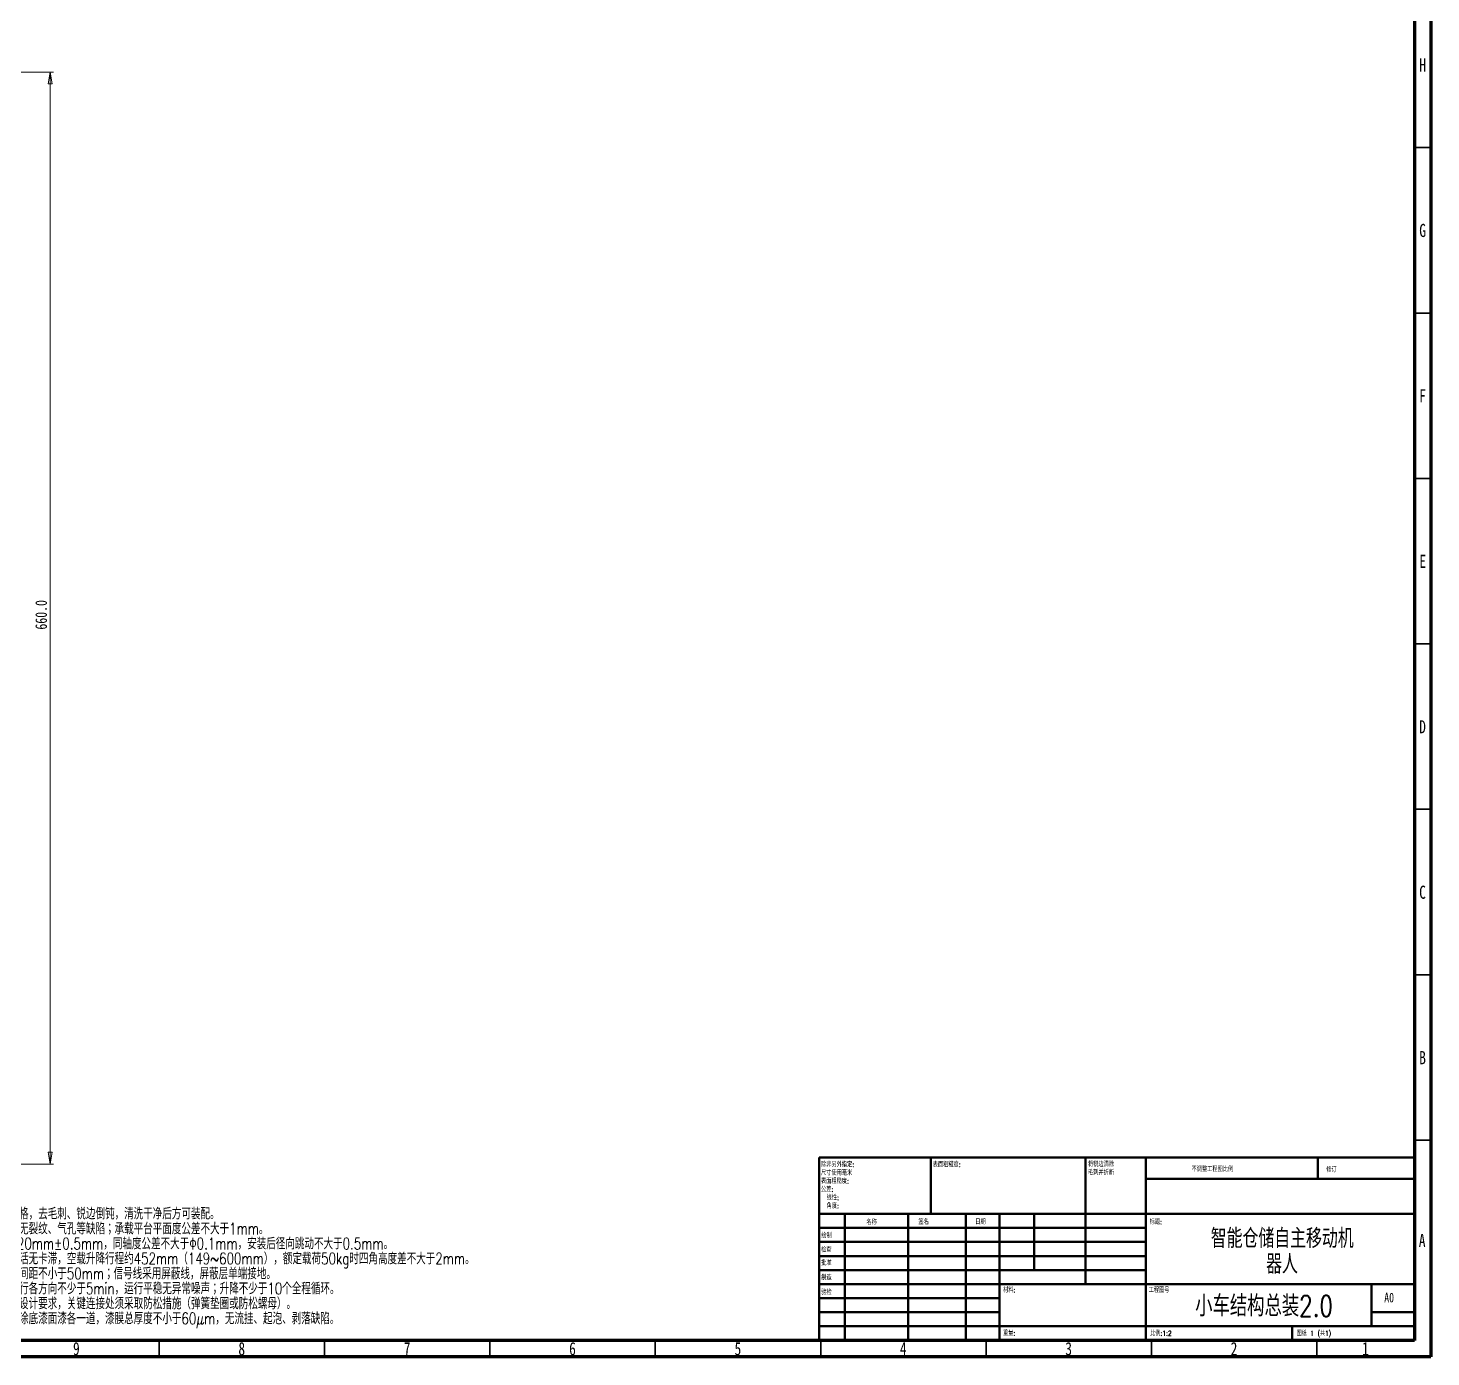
# Model space of a CAD drawing. Header units: millimetres. Extents: x 15 to 1184, y 5 to 836.
# Drawn here: x 759.9 to 1184, y 5 to 406.6 of the extents above; entities that cross this region are included whole.
import ezdxf

# ---------------------------------------------------------------- set-up
doc = ezdxf.new("R2010")
doc.units = ezdxf.units.MM
doc.styles.add('SLDTEXTSTYLE0', font='TXT', dxfattribs={"width": 0.75})
doc.styles.add('SLDTEXTSTYLE1', font='TXT', dxfattribs={"width": 0.75, "bigfont": 'bigfont'})
doc.styles.add('SLDTEXTSTYLE2', font='TXT', dxfattribs={"width": 0.694444, "bigfont": 'bigfont'})
doc.dimstyles.new('SLDDIMSTYLE0', dxfattribs={"dimtxt": 3.5, "dimasz": 3.556, "dimexe": 0, "dimexo": 0.0625, "dimgap": 0.875, "dimtad": 1, "dimdec": 1, "dimlfac": 2, "dimrnd": 1e-09, "dimzin": 4, "dimdsep": 46, "dimtxsty": 'SLDTEXTSTYLE0', "dimblk1": 'CLOSED', "dimblk2": 'CLOSED', "dimsah": 1, "dimcen": 0.09, "dimadec": 0, "dimazin": 1, "dimtfac": 1, "dimtdec": 1, "dimtofl": 0, "dimtmove": 0, "dimatfit": 3, "dimldrblk": 'CLOSED', "dimfxl": 1, "dimfrac": 2, "dimtolj": 1, "dimtzin": 12, "dimarcsym": 0})

# ---------------------------------------------------------------- blocks, each defined once
blk = doc.blocks.new('SW_NOTE_0')
at = {"color": 0, "linetype": 'Continuous', "lineweight": 0, "char_height": 1.5, "attachment_point": 1, "style": 'SLDTEXTSTYLE1'}
for s, insert in [('除非另外指定:', (0, 1.93)), ('表面粗糙度:', (0, -3.07)), ('尺寸使用毫米', (0, -0.57)), ('公差:', (0, -5.57)), ('线性:', (1.69, -8.07)), ('角度:', (1.69, -10.57))]:
    blk.add_mtext(s, dxfattribs=dict(at, insert=insert))
blk = doc.blocks.new('SW_NOTE_0_1')
at = {"color": 0, "linetype": 'Continuous', "lineweight": 0, "char_height": 1.5, "attachment_point": 1, "style": 'SLDTEXTSTYLE1'}
for s, insert in [('将锐边清除', (0, 1.93)), ('毛刺并折断', (0, -0.57))]:
    blk.add_mtext(s, dxfattribs=dict(at, insert=insert))
blk = doc.blocks.new('SW_NOTE_0_2')
at = {"color": 0, "linetype": 'Continuous', "lineweight": 0, "char_height": 5.821, "attachment_point": 2, "style": 'SLDTEXTSTYLE1'}
for s, insert in [('智能仓储自主移动机', (34.38, 7.5)), ('器人', (34.31, -0.26))]:
    blk.add_mtext(s, dxfattribs=dict(at, insert=insert))
blk = doc.blocks.new('SW_NOTE_0_3')
at = {"color": 0, "linetype": 'Continuous', "lineweight": 0, "char_height": 3.5, "attachment_point": 1, "style": 'SLDTEXTSTYLE1'}
for s, insert in [('技术要求', (2.62, 4.51)), ('1. 所有零部件装配前须检验合格，去毛刺、锐边倒钝，清洗干净后方可装配。', (2.62, -4.54)), ('2. 底盘框架焊缝应均匀饱满，无裂纹、气孔等缺陷；承载平台平面度公差不大于1mm。', (2.62, -9.07)), ('3. 两驱动轮安装孔中心距为520mm±0.5mm，同轴度公差不大于Φ0.1mm，安装后径向跳动不大于0.5mm。', (2.62, -13.59)), ('4. 剪叉升降机构装配后运动灵活无卡滞，空载升降行程约452mm（149~600mm），额定载荷50kg时四角高度差不大于2mm。', (2.62, -18.12)), ('5. 动力线与信号线分开布线，间距不小于50mm；信号线采用屏蔽线，屏蔽层单端接地。', (2.62, -22.64)), ('6. 整机装配完成后，空载试运行各方向不少于5min，运行平稳无异常噪声；升降不少于10个全程循环。', (2.62, -27.17)), ('7. 所有紧固件拧紧力矩应符合设计要求，关键连接处须采取防松措施（弹簧垫圈或防松螺母）。', (2.62, -31.69)), ('8. 整机外观整洁，非配合表面涂底漆面漆各一道，漆膜总厚度不小于60μm，无流挂、起泡、剥落缺陷。', (2.62, -36.22))]:
    blk.add_mtext(s, dxfattribs=dict(at, insert=insert))
blk = doc.blocks.new('_Closed')
at = {"color": 0, "linetype": 'ByBlock', "lineweight": -2}
for p, q in [((-1, 0.166667), (0, 0)), ((-1, 0.166667), (-1, -0.166667)), ((0, 0), (-1, -0.166667)), ((0, 0), (-1, 0))]:
    blk.add_line(p, q, dxfattribs=at)
blk = doc.blocks.new('_D_21')
at = {"color": 7, "linetype": 'Continuous', "lineweight": 0, "transparency": 16777216}
for p, q in [((650.06, 393.28), (767.56, 393.28)), ((766.56, 63.28), (766.56, 393.28)), ((650.06, 63.28), (767.56, 63.28))]:
    blk.add_line(p, q, dxfattribs=at)
at = {"color": 7, "linetype": 'Continuous', "lineweight": 18, "transparency": 16777216, "xscale": 3.556, "yscale": 3.556}
for p, rotation in [((766.56, 393.28, -105.26), 89.99999999999793), ((766.56, 63.28, -105.26), 269.999999999998)]:
    blk.add_blockref('_Closed', p, dxfattribs=dict(at, rotation=rotation))
at = {"color": 7, "linetype": 'Continuous', "lineweight": 18, "transparency": 16777216, "insert": (762.05, 224.82), "char_height": 3.5, "attachment_point": 1, "rotation": 90, "style": 'SLDTEXTSTYLE0'}
blk.add_mtext('660.0', dxfattribs=at)

msp = doc.modelspace()

# ---------------------------------------------------------------- linework, layer by layer
at = {"color": 7, "linetype": 'Continuous', "lineweight": 70}
for p, q in [((1184, 836), (1184, 5)), ((1179, 831), (1179, 10)), ((1179, 10), (20, 10)), ((1184, 5), (15, 5))]:
    msp.add_line(p, q, dxfattribs=at)
at = {"color": 7, "linetype": 'Continuous', "lineweight": 35}
for p, q in [((1179, 370.5), (1184, 370.5)), ((1179, 320.5), (1184, 320.5)), ((1179, 270.5), (1184, 270.5)), ((1179, 220.5), (1184, 220.5)), ((1179, 170.5), (1184, 170.5)), ((1179, 120.5), (1184, 120.5)), ((1179, 70.5), (1184, 70.5)), ((799.5, 10), (799.5, 5)), ((849.5, 10), (849.5, 5)), ((899.5, 10), (899.5, 5)), ((949.5, 10), (949.5, 5)), ((999.5, 10), (999.5, 5)), ((1049.5, 10), (1049.5, 5)), ((1099.5, 10), (1099.5, 5)), ((1149.5, 10), (1149.5, 5))]:
    msp.add_line(p, q, dxfattribs=at)
at = {"color": 7, "linetype": 'Continuous', "lineweight": 50}
for p, q in [((999, 65.25), (1179, 65.25)), ((999, 65.25), (999, 10)), ((1032.8, 48.25), (1032.8, 65.25)), ((1079.6, 65.25), (1079.6, 27)), ((1097.8, 65.25), (1097.8, 10)), ((1149.8, 58.875), (1149.8, 65.25)), ((1179, 58.875), (1097.8, 58.875)), ((1179, 48.25), (999, 48.25)), ((1006.8, 48.25), (1006.8, 10)), ((1025.991, 48.25), (1025.991, 10)), ((1043.399, 48.25), (1043.399, 10)), ((1053.6, 10), (1053.6, 48.25)), ((1064, 31.25), (1064, 48.25)), ((1097.8, 44), (999, 44)), ((1097.8, 39.75), (999, 39.75)), ((1097.8, 35.5), (999, 35.5)), ((1097.8, 31.25), (999, 31.25)), ((1053.6, 27), (999, 27)), ((1053.6, 27), (1179, 27)), ((1166, 14.25), (1166, 27)), ((1053.6, 22.75), (999, 22.75)), ((1053.6, 18.5), (999, 18.5)), ((1179, 18.5), (1166, 18.5)), ((999, 14.25), (1179, 14.25)), ((1142, 10), (1142, 14.25))]:
    msp.add_line(p, q, dxfattribs=at)

# ---------------------------------------------------------------- block references
at = {"color": 7, "linetype": 'Continuous', "lineweight": 0}
for name, p in [('SW_NOTE_0', (999.594, 61.987)), ('SW_NOTE_0_1', (1080.309, 62.069)), ('SW_NOTE_0_3', (714.145, 54.607)), ('SW_NOTE_0_2', (1104.654, 36.239))]:
    msp.add_blockref(name, p, dxfattribs=at)

# ---------------------------------------------------------------- texts
for s, insert, char_height, attachment_point, style in [('H', (1181.49, 397.438), 3.969, 2, 'SLDTEXTSTYLE0'), ('G', (1181.487, 347.438), 3.969, 2, 'SLDTEXTSTYLE0'), ('F', (1181.458, 297.438), 3.969, 2, 'SLDTEXTSTYLE0'), ('E', (1181.508, 247.438), 3.969, 2, 'SLDTEXTSTYLE0'), ('D', (1181.453, 197.438), 3.969, 2, 'SLDTEXTSTYLE0'), ('C', (1181.459, 147.438), 3.969, 2, 'SLDTEXTSTYLE0'), ('B', (1181.471, 97.438), 3.969, 2, 'SLDTEXTSTYLE0'), ('表面粗糙度:', (1033.371, 63.919), 1.5, 1, 'SLDTEXTSTYLE1'), ('不调整工程图比例', (1111.615, 62.533), 1.5, 1, 'SLDTEXTSTYLE1'), ('修订', (1152.328, 62.335), 1.5, 1, 'SLDTEXTSTYLE1'), ('名称', (1013.322, 46.501), 1.5, 1, 'SLDTEXTSTYLE1'), ('签名', (1029.034, 46.562), 1.5, 1, 'SLDTEXTSTYLE1'), ('日期', (1046.215, 46.576), 1.5, 1, 'SLDTEXTSTYLE1'), ('标题:', (1098.956, 46.576), 1.5, 1, 'SLDTEXTSTYLE1'), ('绘制', (999.685, 42.43), 1.5, 1, 'SLDTEXTSTYLE1'), ('检查', (999.624, 38.154), 1.5, 1, 'SLDTEXTSTYLE1'), ('A', (1181.34, 42.188), 3.969, 2, 'SLDTEXTSTYLE0'), ('批准', (999.622, 34.177), 1.5, 1, 'SLDTEXTSTYLE1'), ('制造', (999.682, 29.734), 1.5, 1, 'SLDTEXTSTYLE1'), ('验检', (999.677, 25.35), 1.5, 1, 'SLDTEXTSTYLE1'), ('材料:', (1054.646, 25.986), 1.5, 1, 'SLDTEXTSTYLE1'), ('工程图号', (1098.629, 25.986), 1.5, 1, 'SLDTEXTSTYLE1'), ('小车结构总装2.0', (1133.545, 23.607), 6.35, 2, 'SLDTEXTSTYLE1'), ('A0', (1169.871, 24.406), 2.9104, 1, 'SLDTEXTSTYLE0'), ('重量:', (1054.618, 12.949), 1.4986, 1, 'SLDTEXTSTYLE1'), ('比例:1:2', (1099.074, 12.9), 1.5, 1, 'SLDTEXTSTYLE1'), ('图纸 1 (共1)', (1143.478, 12.9), 1.5, 1, 'SLDTEXTSTYLE2'), ('9', (774.46, 9.483), 3.969, 2, 'SLDTEXTSTYLE0'), ('8', (824.46, 9.483), 3.969, 2, 'SLDTEXTSTYLE0'), ('7', (874.46, 9.483), 3.969, 2, 'SLDTEXTSTYLE0'), ('6', (924.46, 9.483), 3.969, 2, 'SLDTEXTSTYLE0'), ('5', (974.46, 9.483), 3.969, 2, 'SLDTEXTSTYLE0'), ('4', (1024.46, 9.483), 3.969, 2, 'SLDTEXTSTYLE0'), ('3', (1074.46, 9.483), 3.969, 2, 'SLDTEXTSTYLE0'), ('2', (1124.46, 9.483), 3.969, 2, 'SLDTEXTSTYLE0'), ('1', (1164.21, 9.483), 3.969, 2, 'SLDTEXTSTYLE0')]:
    msp.add_mtext(s, dxfattribs=dict(at, insert=insert, char_height=char_height, attachment_point=attachment_point, style=style))

# ---------------------------------------------------------------- dimensions: what is measured, and where the dimension line sits
at = {"color": 7, "linetype": 'Continuous', "lineweight": 18}
dim = msp.add_linear_dim(base=(766.557, 393.282), p1=(649.057, 63.282), p2=(649.057, 393.282), angle=90, dimstyle='SLDDIMSTYLE0', dxfattribs=at)
dim.commit()
dim.dimension.update_dxf_attribs({"geometry": '_D_21', "text_midpoint": (766.557, 230.642), "dimtype": 160})

doc.saveas('drawing.dxf')
